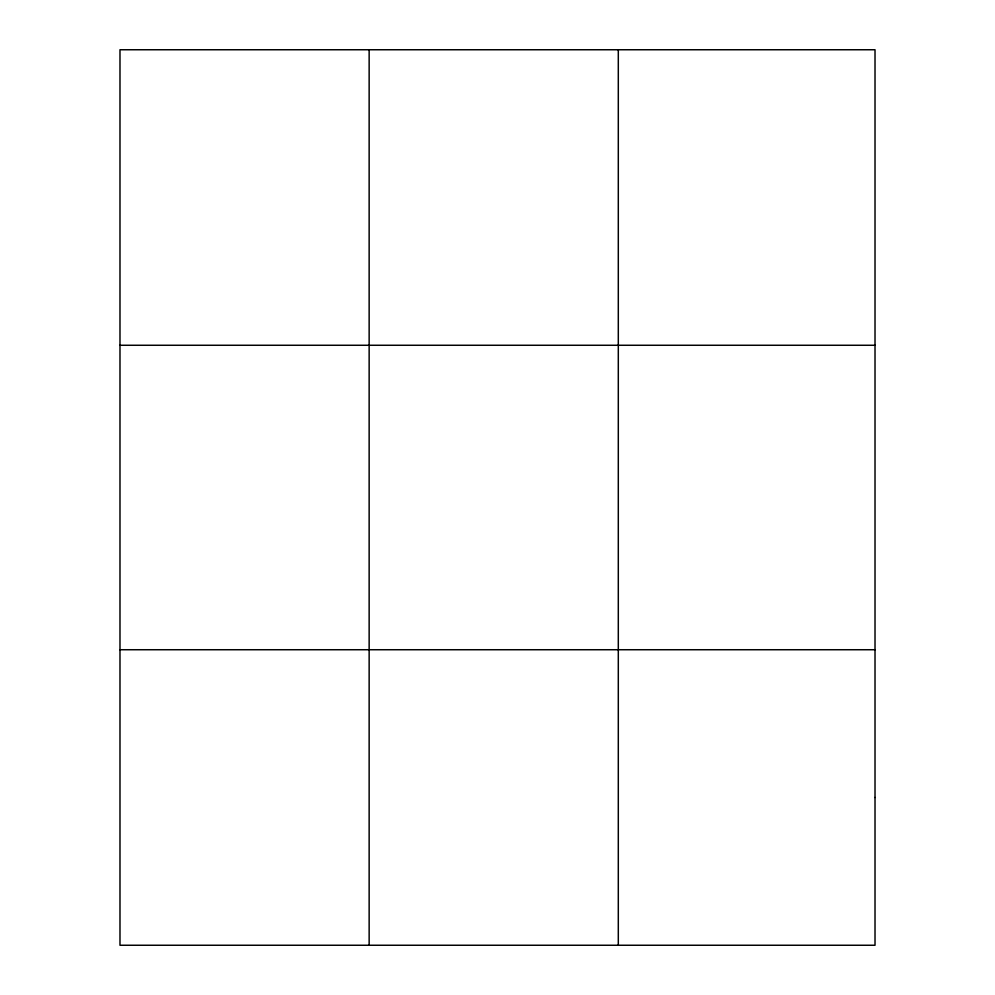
<?xml version="1.0" encoding="UTF-8"?>
<svg xmlns="http://www.w3.org/2000/svg" width="995" height="995" viewBox="0 0 995 995"><rect width="100%" height="100%" fill="white"/><g stroke="black" fill="none" stroke-linecap="round" stroke-linejoin="round"><path stroke-width="1.49" d="M369.145 945.25L369.145 49.75M618.305 945.25L618.305 49.75M119.985 345.265L875.015 345.265M119.985 649.735L875.015 649.735M875.015 797.492L875.015 945.25L119.985 945.25L119.985 49.75L875.015 49.75L875.015 797.492"/></g></svg>
